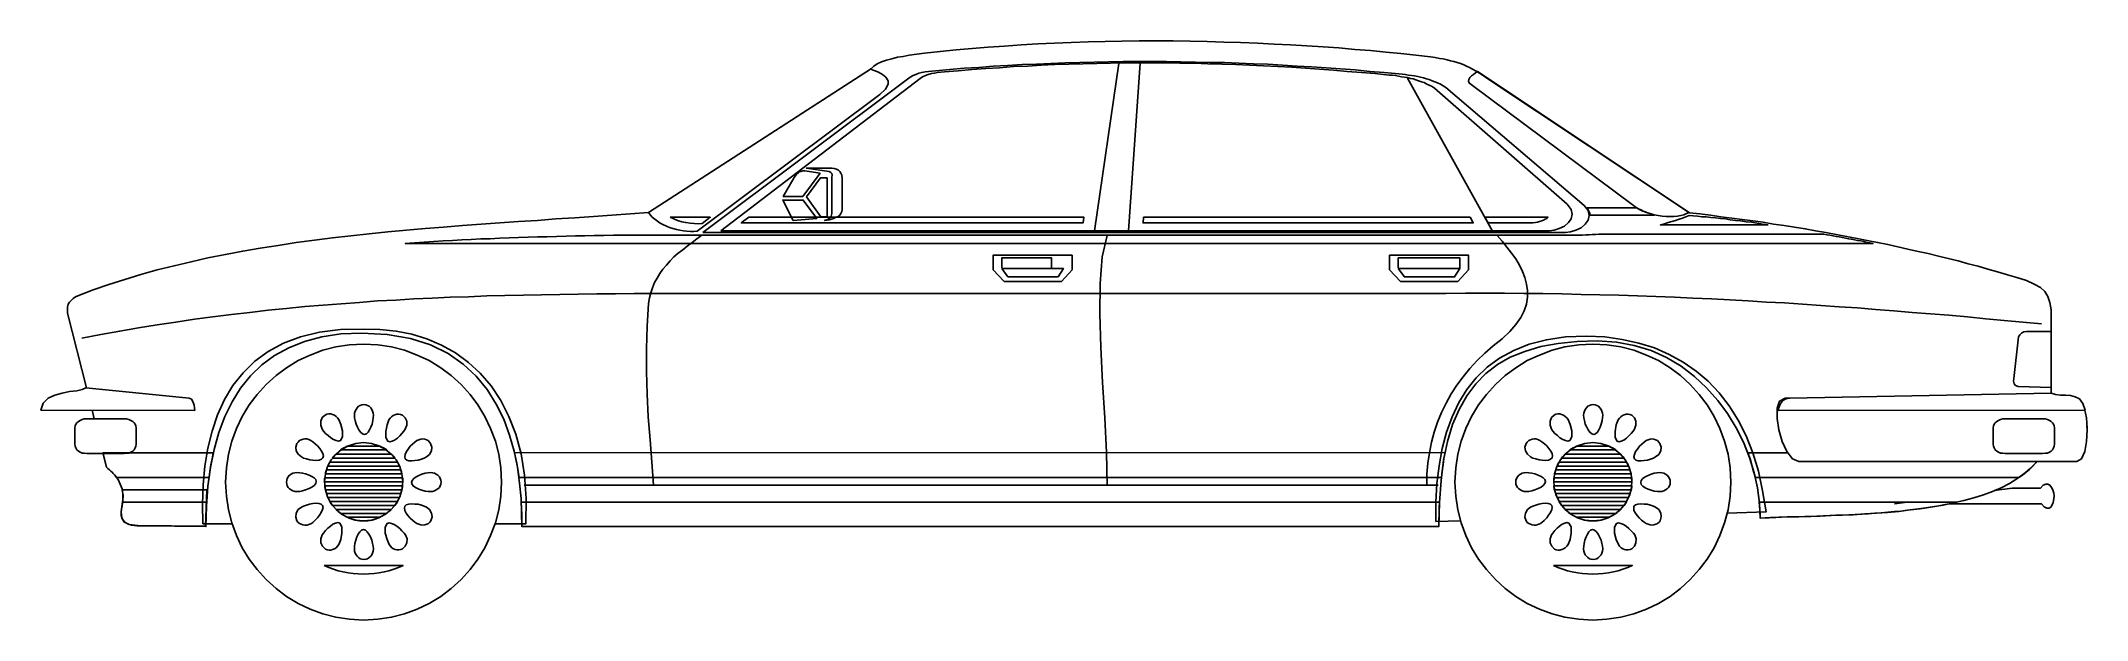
# Model space of a CAD drawing. Extents: x 22631 to 27616, y 23588 to 24998.
import ezdxf

# ---------------------------------------------------------------- set-up
doc = ezdxf.new("R2010")
doc.units = 0
doc.header["$LTSCALE"] = 100
doc.header["$MEASUREMENT"] = 0
doc.layers.add('LX-CAR', color=6, linetype='CONTINUOUS')

msp = doc.modelspace()

# ---------------------------------------------------------------- linework, layer by layer
at = {"layer": 'LX-CAR'}
for points in [[(22721.1, 24377.2), (22758.9, 24391.6), (22796.6, 24404.6), (22835.7, 24417), (22874.8, 24429.4), (22914.6, 24440.3), (22955.8, 24450.6), (22996.9, 24460.2), (23038.1, 24469.8), (23080.6, 24478.1), (23123.1, 24486.3), (23165.7, 24493.1), (23209.6, 24500), (23253.5, 24506.9), (23297.4, 24513), (23342, 24518.5), (23386.6, 24523.3), (23431.2, 24528.1), (23476.5, 24532.9), (23521.8, 24537), (23567, 24541.2), (23612.3, 24544.6), (23658.3, 24548.7), (23703.5, 24552.1), (23749.5, 24554.9), (23794.8, 24558.3), (23840.7, 24561), (23886, 24564.5), (23932, 24567.2), (23977.3, 24570.7), (24021.9, 24573.4), (24067.1, 24576.8), (24111.7, 24580.3), (24654.4, 24930.8), (24660.5, 24937), (24668.8, 24942.5), (24679.1, 24947.3), (24691.4, 24951.4), (24704.5, 24954.8), (24718.2, 24958.3), (24731.9, 24960.3), (24746.3, 24963.1), (24784, 24967.9), (24821.8, 24972), (24860.9, 24976.1), (24900, 24979.5), (24939.1, 24983), (24978.9, 24985.7), (25019.4, 24988.5), (25059.8, 24991.2), (25100.3, 24992.6), (25141.4, 24994.6), (25182.6, 24996), (25223.8, 24996.7), (25264.9, 24997.4), (25306.8, 24998.1), (25347.9, 24998.1), (25389.8, 24998.1), (25430.9, 24997.4), (25472.1, 24996.7), (25513.3, 24995.3), (25553.7, 24993.9), (25594.9, 24992.6), (25635.4, 24990.5), (25675.2, 24988.5), (25714.9, 24986.4), (25754.7, 24983.7), (25793.2, 24980.9), (25832.3, 24977.5), (25870, 24974.7), (25907.7, 24970.6), (25944.1, 24967.2), (25980.4, 24963.1), (26016.1, 24959), (26027.8, 24957.6), (26038.1, 24955.5), (26047.7, 24954.1), (26057.3, 24952.1), (26065.5, 24950), (26073.7, 24948), (26081.3, 24945.9), (26089.5, 24943.2), (26096.4, 24940.4), (26103.9, 24937), (26111.5, 24933.6), (26119, 24929.5), (26127.3, 24924.7), (26135.5, 24919.9), (26144.4, 24913.7), (26154, 24907.5), (26647.3, 24579.6), (26672.6, 24576.8), (26698.7, 24573.4), (26724.1, 24570), (26750.2, 24566.6), (26775.5, 24563.1), (26801.6, 24559.7), (26827, 24556.3), (26852.4, 24552.1), (26877.8, 24548.7), (26903.2, 24544.6), (26929.2, 24540.5), (26954.6, 24535.7), (26979.3, 24531.6), (27004.7, 24526.8), (27030.1, 24522), (27055.5, 24517.1), (27080.1, 24512.3), (27105.5, 24507.5), (27130.2, 24502.1), (27154.9, 24496.6), (27179.6, 24491.1), (27204.3, 24485.6), (27229, 24480.1), (27253.7, 24473.9), (27277.7, 24468.4), (27301.7, 24462.3), (27326.4, 24455.4), (27350.4, 24449.2), (27373.8, 24442.4), (27397.8, 24435.5), (27421.8, 24428.6), (27445.1, 24421.8), (27468.4, 24414.3), (27487, 24406), (27502.1, 24397.8), (27513, 24387.5), (27520.6, 24375.8), (27525.4, 24360.7), (27528.1, 24342.9), (27528.8, 24321.6), (27528.8, 24140.5)], [(24111.7, 24580.3), (24115.9, 24574.1), (24120.7, 24568.6), (24126.8, 24563.8), (24133, 24559), (24139.9, 24554.2), (24146.7, 24550.8), (24154.9, 24547.3), (24162.5, 24543.9), (24170.7, 24541.2), (24179.6, 24539.1), (24187.9, 24537), (24196.8, 24535.7), (24205, 24535), (24213.9, 24534.3), (24221.5, 24534.3), (24229.7, 24535), (24675, 24867.7), (24688.7, 24880.7), (24694.9, 24892.4), (24694.9, 24901.3), (24689.4, 24909.6), (24681.1, 24916.4), (24671.5, 24921.9), (24661.2, 24926), (24652.3, 24929.5), (24111.7, 24580.3)], [(24244.1, 24531.6), (26345.4, 24531.6), (26357.8, 24532.9), (26370.8, 24537), (26383.1, 24543.2), (26393.4, 24552.1), (26400.3, 24561.8), (26403, 24572.7), (26400.3, 24585.1), (26390.7, 24597.4), (26053.8, 24884.9), (26047, 24889), (26040.8, 24892.4), (26033.9, 24895.8), (26027.1, 24898.6), (26020.2, 24901.3), (26013.4, 24904.1), (26006.5, 24906.1), (25999.7, 24908.2), (25992.1, 24909.6), (25985.2, 24911.6), (25977.7, 24913), (25970.2, 24913.7), (25962.6, 24915.1), (25955.1, 24916.4), (25947.5, 24917.1), (25939.3, 24917.8), (25903.6, 24921.2), (25868.6, 24924), (25832.9, 24927.4), (25797.3, 24930.1), (25762.3, 24932.2), (25726.6, 24934.9), (25691.6, 24937), (25655.9, 24939.1), (25620.3, 24941.1), (25585.3, 24942.5), (25549.6, 24943.9), (25514.6, 24945.2), (25478.9, 24945.9), (25444, 24946.6), (25408.3, 24947.3), (25373.3, 24948), (25337.6, 24948), (25302.6, 24948), (25267.7, 24948), (25232, 24947.3), (25197, 24946.6), (25162, 24945.9), (25126.3, 24944.6), (25091.4, 24943.2), (25056.4, 24941.8), (25021.4, 24940.4), (24985.7, 24938.4), (24950.7, 24936.3), (24915.8, 24933.6), (24880.8, 24931.5), (24845.8, 24928.1), (24810.8, 24925.3), (24801.9, 24924.7), (24793.6, 24924), (24785.4, 24922.6), (24777.2, 24921.2), (24769.6, 24919.2), (24762.8, 24916.4), (24755.9, 24913.7), (24749, 24909.6), (24244.1, 24531.6)], [(24288, 24535.7), (26306.3, 24535.7), (26318, 24537), (26330.3, 24541.2), (26342.7, 24547.3), (26352.3, 24555.6), (26359.1, 24565.2), (26361.9, 24576.1), (26359.1, 24587.8), (26349.5, 24600.2), (26026.4, 24882.8), (26020.2, 24886.9), (26013.4, 24890.3), (26007.2, 24893.1), (26001, 24896.5), (25994.2, 24898.6), (25987.3, 24901.3), (25981.1, 24903.4), (25974.3, 24905.4), (25967.4, 24906.8), (25959.9, 24908.9), (25953, 24910.2), (25946.2, 24910.9), (25938.6, 24912.3), (25931.1, 24913.7), (25923.5, 24914.4), (25916, 24915.1), (25881.7, 24918.5), (25848, 24921.2), (25813.8, 24924), (25780.1, 24926.7), (25745.8, 24929.5), (25712.2, 24931.5), (25677.9, 24934.2), (25644.3, 24935.6), (25610, 24937.7), (25575.7, 24939.1), (25542.1, 24940.4), (25508.5, 24941.8), (25474.2, 24942.5), (25440.5, 24943.9), (25406.2, 24943.9), (25372.6, 24944.6), (25338.3, 24944.6), (25304.7, 24944.6), (25271.1, 24944.6), (25236.8, 24943.9), (25203.2, 24943.2), (25169.6, 24942.5), (25135.3, 24941.8), (25101.6, 24940.4), (25068.1, 24939.1), (25034.4, 24937), (25000.8, 24935.6), (24966.5, 24932.9), (24932.9, 24930.8), (24899.3, 24928.1), (24865.7, 24925.3), (24832.1, 24922.6), (24823.8, 24921.9), (24815.6, 24921.2), (24808, 24919.9), (24800.5, 24918.5), (24792.9, 24916.4), (24786.1, 24913.7), (24779.2, 24910.9), (24773.1, 24906.8), (24288, 24535.7)], [(25197.7, 24535.7), (25257.4, 24943.2)], [(25280.7, 24535.7), (25308.8, 24943.9)], [(26646.6, 24580.3), (26640.4, 24577.5), (26633.5, 24574.8), (26626, 24572.7), (26617.8, 24571.4), (26608.9, 24570.7), (26599.9, 24570.7), (26590.3, 24570.7), (26580.7, 24571.4), (26571.1, 24572.7), (26561.5, 24574.8), (26551.9, 24577.5), (26543, 24580.3), (26534.1, 24583.7), (26525.8, 24587.8), (26517.6, 24592.6), (26510.7, 24597.4), (26115.6, 24891.7), (26110.8, 24895.8), (26109.4, 24900), (26110.1, 24904.1), (26112.2, 24908.9), (26116.3, 24913), (26121.1, 24916.4), (26125.9, 24920.5), (26130.7, 24924), (26646.6, 24580.3)], [(25960.5, 24907.5), (26167.7, 24535)], [(24529.5, 24676.3), (24487, 24619.4), (24439.6, 24619.4), (24466.4, 24665.3), (24468.5, 24668.8), (24471.2, 24672.2), (24473.3, 24674.9), (24476.7, 24677), (24479.4, 24679.1), (24482.9, 24680.4), (24487.7, 24681.8), (24492.5, 24681.8), (24529.5, 24676.3)], [(24495.2, 24688), (24551.5, 24679.7), (24555.6, 24677.7), (24557.7, 24674.9), (24559, 24670.8), (24558.3, 24666), (24558.3, 24577.5), (24556.3, 24571.4), (24553.5, 24567.2), (24548, 24563.1), (24540.5, 24560.4), (24551.5, 24562.4), (24560.4, 24565.2), (24567.3, 24567.9), (24573.4, 24570.7), (24577.6, 24574.1), (24580.3, 24577.5), (24582.4, 24582.3), (24583, 24587.1), (24583, 24664), (24582.4, 24670.8), (24580.3, 24676.3), (24577.6, 24680.4), (24574.1, 24683.2), (24569.3, 24685.9), (24563.8, 24687.3), (24557.7, 24688), (24550.8, 24688), (24495.2, 24688)], [(24546.7, 24664.6), (24546.7, 24570), (24531.6, 24570), (24496.6, 24618), (24530.2, 24664.6), (24546.7, 24664.6)], [(24463.7, 24561), (24438.3, 24610.5), (24488.3, 24610.5), (24521.3, 24565.9), (24463.7, 24561)], [(26398.2, 24591.2), (26519, 24591.2), (26524.5, 24588.5), (26529.3, 24586.5), (26534.7, 24583.7), (26540.2, 24581.6), (26545.1, 24579.6), (26550.5, 24577.5), (26556, 24575.5), (26561.5, 24573.4), (26405.8, 24573.4), (26404.4, 24578.9), (26402.3, 24583), (26400.3, 24587.1), (26398.2, 24591.2)], [(26974.5, 24527.4), (26982, 24526.1), (26989.6, 24524.7), (26997.1, 24523.3), (27004.7, 24522), (27012.2, 24520.6), (27019.8, 24519.2), (27027.3, 24517.9), (27034.9, 24516.5), (27041.7, 24515.1), (27049.3, 24513.7), (27056.8, 24512.3), (27064.4, 24511), (27071.9, 24509.6), (27079.5, 24507.5), (27087, 24506.2), (27094.6, 24504.8), (23519, 24504.8), (23541.7, 24506.2), (23565, 24508.2), (23587.6, 24509.6), (23610.9, 24511), (23633.6, 24512.3), (23656.9, 24513.7), (23679.5, 24514.4), (23702.9, 24515.8), (23725.5, 24516.5), (23748.8, 24517.9), (23772.1, 24518.5), (23794.8, 24519.2), (23818.1, 24519.9), (23841.4, 24520.6), (23864.1, 24521.3), (23887.4, 24522), (23910.7, 24522.6), (23933.4, 24523.3), (23956.7, 24523.3), (23979.3, 24524), (24002.6, 24524), (24026, 24524.7), (24048.6, 24524.7), (24072, 24524.7), (24094.6, 24525.4), (24117.2, 24525.4), (24140.6, 24525.4), (24163.2, 24525.4), (24185.8, 24525.4), (24208.5, 24525.4), (24231.1, 24525.4), (24253.7, 24525.4), (26361.9, 24525.4), (26370.1, 24525.4), (26378.3, 24525.4), (26386.6, 24525.4), (26394.8, 24526.1), (26403, 24526.1), (26410.6, 24526.8), (26418.8, 24526.8), (26426.4, 24527.4), (26974.5, 24527.4)], [(24241.4, 24524.7), (24229, 24516.5), (24217.4, 24507.5), (24205.7, 24498.6), (24194.7, 24489.7), (24183.8, 24480.8), (24173.5, 24471.9), (24163.9, 24462.3), (24154.9, 24452), (24146.7, 24442.4), (24139.2, 24431.4), (24132.3, 24420.4), (24126.1, 24409.5), (24121.3, 24397.1), (24117.2, 24384.7), (24113.8, 24372.4), (24111.7, 24358.7), (24108.3, 24303.1), (24106.9, 24248.2), (24106.9, 24192.7), (24108.3, 24137.8), (24111, 24082.2), (24115.1, 24026.6), (24119.3, 23971.8), (24123.4, 23916.2)], [(24163.9, 24568.6), (24172.8, 24564.5), (24182.4, 24561), (24192.7, 24557.6), (24202.3, 24555.6), (24212.6, 24554.2), (24222.9, 24553.5), (24232.5, 24552.8), (24242.1, 24553.5), (24262, 24568.6), (24163.9, 24568.6)], [(24459.5, 24568.6), (24355.9, 24568.6), (24337.4, 24554.9), (25170.2, 24554.9), (25172.3, 24568.6), (24568.6, 24568.6), (24568.6, 24568.6), (24459.5, 24568.6)], [(24554.2, 24567.9), (24519.2, 24568.6), (24519.2, 24568.6), (24554.2, 24567.9)], [(25317.1, 24568.6), (25316.4, 24554.9), (26120.4, 24554.9), (26112.8, 24568.6), (25317.1, 24568.6)], [(26149.2, 24568.6), (26156.8, 24554.9), (26265.8, 24554.9), (26272, 24555.6), (26277.5, 24556.9), (26282.3, 24558.3), (26287.8, 24559.7), (26291.9, 24561.8), (26296, 24563.8), (26299.5, 24565.9), (26302.9, 24568.6), (26149.2, 24568.6)], [(26839.3, 24550.1), (26825.6, 24552.1), (26811.9, 24554.2), (26798.2, 24556.3), (26785.2, 24557.6), (26772.1, 24559.7), (26759.8, 24561), (26746.7, 24562.4), (26735.1, 24564.5), (26722.7, 24565.9), (26711.1, 24567.2), (26699.4, 24567.9), (26688.4, 24569.3), (26677.5, 24570), (26666.5, 24571.4), (26656.2, 24572), (26646.6, 24572.7), (26638.3, 24570), (26630.1, 24566.6), (26621.9, 24563.8), (26613, 24561), (26604, 24558.3), (26595.1, 24555.6), (26586.2, 24552.8), (26576.6, 24550.1), (26839.3, 24550.1)], [(24977.5, 24412.2), (25117.4, 24412.2), (25143.5, 24441), (25143.5, 24476), (24950.7, 24476), (24950.7, 24441), (24977.5, 24412.2)], [(25228.6, 24524), (25216.9, 24471.9), (25211.4, 24407.4), (25210.7, 24333.3), (25213.5, 24252.3), (25217.6, 24166.6), (25223.1, 24080.2), (25227.2, 23995.8), (25228.6, 23916.2)], [(25943.4, 24412.2), (26083.4, 24412.2), (26109.4, 24441), (26109.4, 24476), (25916.6, 24476), (25916.6, 24441), (25943.4, 24412.2)], [(26178.7, 24524), (26191.1, 24510.3), (26202.7, 24495.9), (26213.7, 24481.5), (26224, 24467.1), (26232.9, 24452), (26240.5, 24436.9), (26246.6, 24421.8), (26250.7, 24406), (26252.8, 24390.2), (26252.8, 24373.8), (26250, 24357.3), (26244.6, 24340.9), (26236.3, 24324.4), (26224.7, 24307.2), (26209.6, 24290.1), (26191.1, 24272.2), (26169.1, 24255.8), (26149.2, 24237.9), (26130, 24219.4), (26112.2, 24200.2), (26095.7, 24180.3), (26080.6, 24159.7), (26066.9, 24138.5), (26054.5, 24115.8), (26043.6, 24093.2), (26033.9, 24069.9), (26025.7, 24045.2), (26018.9, 24020.5), (26014.1, 23995.1), (26009.9, 23969.7), (26007.9, 23942.9), (26007.2, 23916.2)], [(24972, 24445.1), (24972, 24469.8), (25093.4, 24469.8), (25093.4, 24443.7)], [(24972, 24443.7), (24987.1, 24423.2), (25109.2, 24423.2), (25122.2, 24443.7), (24972, 24443.7)], [(25937.9, 24445.1), (25937.9, 24469.8), (26088.2, 24469.8), (26088.2, 24443.7)], [(25937.9, 24443.7), (25953, 24423.2), (26075.1, 24423.2), (26088.2, 24443.7), (25937.9, 24443.7)], [(22742.4, 24153.4), (22696.4, 24335.3), (22695.8, 24342.9), (22695.8, 24349.8), (22697.8, 24356.6), (22701.2, 24362.1), (22705.4, 24366.9), (22710.2, 24371), (22715.7, 24374.5), (22721.1, 24377.2)], [(27504.8, 24309.3), (27459.5, 24313.4), (27414.2, 24317.5), (27369, 24321.6), (27324.4, 24325.8), (27279.1, 24329.9), (27234.5, 24333.3), (27189.9, 24336.7), (27145.3, 24340.9), (27100.7, 24344.3), (27056.8, 24347.7), (27012.2, 24350.5), (26967.6, 24353.9), (26923, 24356.6), (26879.1, 24360), (26834.6, 24362.1), (26790, 24364.9), (26745.4, 24367.6), (26700.8, 24369.7), (26655.5, 24371.7), (26610.9, 24373.8), (26565.6, 24375.8), (26520.4, 24377.2), (26475.1, 24378.6), (26429.1, 24379.9), (26383.1, 24380.6), (26337.2, 24382), (26290.5, 24382.7), (26243.9, 24382.7), (26196.5, 24383.4), (26149.2, 24383.4), (26101.9, 24383.4), (26053.8, 24382.7), (24167.3, 24382.7), (24121.3, 24382.7), (24076.1, 24382.7), (24030.8, 24382), (23985.5, 24382), (23940.2, 24381.3), (23895.6, 24380.6), (23851.1, 24379.9), (23806.5, 24379.3), (23761.8, 24377.9), (23717.3, 24377.2), (23672.7, 24375.1), (23628.1, 24373.8), (23584.2, 24371.7), (23539.6, 24369.7), (23495.7, 24366.9), (23451.1, 24364.9), (23407.2, 24361.4), (23362.6, 24358), (23318.7, 24354.6), (23274.1, 24351.1), (23229.5, 24346.3), (23184.9, 24342.2), (23140.3, 24336.7), (23095.7, 24331.9), (23050.4, 24325.8), (23005.2, 24320.3), (22959.9, 24313.4), (22914.6, 24306.5), (22868.6, 24299), (22823.4, 24291.4), (22777.4, 24283.2), (22730.8, 24274.3)], [(27504.8, 24309.3), (27459.5, 24313.4), (27414.2, 24317.5), (27369, 24321.6), (27324.4, 24325.8), (27279.1, 24329.9), (27234.5, 24333.3), (27189.9, 24336.7), (27145.3, 24340.9), (27100.7, 24344.3), (27056.8, 24347.7), (27012.2, 24350.5), (26967.6, 24353.9), (26923, 24356.6), (26879.1, 24360), (26834.6, 24362.1), (26790, 24364.9), (26745.4, 24367.6), (26700.8, 24369.7), (26655.5, 24371.7), (26610.9, 24373.8), (26565.6, 24375.8), (26520.4, 24377.2), (26475.1, 24378.6), (26429.1, 24379.9), (26383.1, 24380.6), (26337.2, 24382), (26290.5, 24382.7), (26243.9, 24382.7), (26196.5, 24383.4), (26149.2, 24383.4), (26101.9, 24383.4), (26053.8, 24382.7), (24167.3, 24382.7), (24121.3, 24382.7), (24076.1, 24382.7), (24030.8, 24382), (23985.5, 24382), (23940.2, 24381.3), (23895.6, 24380.6), (23851.1, 24379.9), (23806.5, 24379.3), (23761.8, 24377.9), (23717.3, 24377.2), (23672.7, 24375.1), (23628.1, 24373.8), (23584.2, 24371.7), (23539.6, 24369.7), (23495.7, 24366.9), (23451.1, 24364.9), (23407.2, 24361.4), (23362.6, 24358), (23318.7, 24354.6), (23274.1, 24351.1), (23229.5, 24346.3), (23184.9, 24342.2), (23140.3, 24336.7), (23095.7, 24331.9), (23050.4, 24325.8), (23005.2, 24320.3), (22959.9, 24313.4), (22914.6, 24306.5), (22868.6, 24299), (22823.4, 24291.4), (22777.4, 24283.2), (22730.8, 24274.3)], [(27493.9, 23973.8), (27491.1, 23970.4), (27477.4, 23956.7), (27461.6, 23943.6), (27445.1, 23931.3), (27426.6, 23920.3), (27406.7, 23910), (27385.4, 23901.1), (27363.5, 23892.9), (27340.2, 23885.3), (27316.1, 23879.2), (27290.7, 23873), (27265.4, 23867.5), (27239.3, 23863.4), (27211.9, 23859.3), (27185.1, 23855.8), (27157.7, 23852.4), (27129.5, 23849.6), (27102.1, 23847.6), (27074.7, 23846.2), (27046.5, 23844.2), (27019.1, 23842.8), (26992.3, 23842.1), (26965.6, 23840.7), (26939.5, 23840), (26913.4, 23839.4), (26888.7, 23838.7), (26864.7, 23838), (26841.4, 23836.6), (26819.5, 23835.9), (26818.1, 23872.3), (26813.3, 23909.3), (26805, 23946.4), (26793.4, 23983.4), (26779, 24020.5), (26761.1, 24056.2), (26739.9, 24090.4), (26716.5, 24122.7), (26689.1, 24153.6), (26659.6, 24181), (26627.4, 24205.7), (26591.7, 24227), (26554, 24244.1), (26512.8, 24256.5), (26469.6, 24264.7), (26423.6, 24267.4), (26373.5, 24266.1), (26327.6, 24261.3), (26285, 24253.7), (26245.9, 24242.1), (26210.9, 24227.6), (26179.4, 24209.8), (26151.3, 24187.9), (26126.6, 24163.2), (26104.6, 24133.7), (26086.1, 24100.7), (26070.3, 24063.7), (26058, 24022.5), (26048.4, 23977.2), (26042.2, 23927.9), (26038.1, 23873.7), (26036.7, 23815.4), (23803, 23815.4), (23802.3, 23848.3), (23801, 23884), (23797.5, 23921), (23792, 23960.1), (23783.8, 23999.2), (23772.8, 24038.3), (23759.1, 24076.7), (23740.6, 24113.8), (23718.6, 24149.4), (23691.9, 24181.7), (23660.3, 24211.2), (23623.3, 24236.6), (23580.1, 24257.8), (23531.3, 24273.6), (23475.1, 24283.2), (23412.7, 24286.6), (23361.9, 24284.6), (23315.9, 24277.7), (23273.4, 24266.1), (23235, 24251), (23200.7, 24231.8), (23169.1, 24209.1), (23141.7, 24182.4), (23117.7, 24152.2), (23097.1, 24119.2), (23079.3, 24083.6), (23064.9, 24044.5), (23053.2, 24003.3), (23044.3, 23959.4), (23038.1, 23913.4), (23034.7, 23865.4), (23033.3, 23815.4), (22880.3, 23817.4), (22865.2, 23817.4), (22852.2, 23818.8), (22842.6, 23822.2), (22835, 23827), (22829.5, 23833.9), (22826.8, 23842.1), (22826.8, 23853.1), (22828.9, 23866.1), (22830.9, 23881.2), (22830.9, 23894.9), (22828.9, 23907.3), (22824.7, 23918.9), (22819.3, 23929.9), (22811, 23940.2), (22802.1, 23949.8), (22791.1, 23960.1), (22782.8, 23993)], [(23737.7, 23822.2), (23812.6, 23822.2), (23813.3, 23883.3), (23809.2, 23940.2), (23801, 23992.3), (23787.9, 24040.4), (23771.5, 24083.6), (23751.6, 24122.7), (23728.2, 24157.7), (23701.5, 24188.6), (23672.7, 24215.3), (23641.1, 24238.6), (23607.5, 24257.2), (23571.8, 24272.2), (23534.8, 24283.9), (23497, 24291.4), (23457.3, 24295.6), (23417.5, 24296.2), (23361.2, 24294.9), (23309.8, 24288.7), (23263.8, 24277.7), (23222, 24262), (23184.9, 24242.1), (23152.7, 24218), (23123.9, 24189.9), (23099.1, 24159), (23078.6, 24124.8), (23061.4, 24087.7), (23048.4, 24047.9), (23038.1, 24006.1), (23030.5, 23962.1), (23026.4, 23916.9), (23025.1, 23870.2), (23025.7, 23822.2)], [(26739.3, 23848.3), (26833.9, 23851), (26825.6, 23902.5), (26815.3, 23950.5), (26801.6, 23995.1), (26785.2, 24036.3), (26766, 24074.7), (26744, 24109), (26720, 24141.2), (26693.2, 24169.3), (26663.7, 24194), (26632.2, 24216), (26597.9, 24234.5), (26562.2, 24250.3), (26523.8, 24262), (26483.3, 24270.9), (26440.8, 24277.1), (26396.2, 24279.1), (26345.4, 24277.1), (26298.7, 24270.2), (26256.9, 24259.2), (26219.2, 24244.1), (26184.9, 24225.6), (26154.7, 24203.6), (26127.9, 24177.6), (26105.3, 24148.8), (26085.4, 24117.2), (26068.9, 24082.2), (26055.2, 24045.2), (26044.9, 24005.4), (26037.4, 23963.5), (26031.9, 23920.3), (26029.1, 23875), (26029.1, 23827.7)], [(27528.8, 24154.2), (27447.9, 24156.3), (27441.7, 24159), (27438.2, 24163.2), (27436.9, 24169.3), (27437.6, 24176.2), (27449.2, 24277.1), (27452, 24282.5), (27456.1, 24286.6), (27461.6, 24289.4), (27468.4, 24290.1), (27528.8, 24290.1), (27528.8, 24154.2)], [(23417.5, 24259.9), (23451.8, 24257.8), (23485.4, 24253), (23516.9, 24244.8), (23547.8, 24233.1), (23577.3, 24219.4), (23605.4, 24202.3), (23630.8, 24183), (23654.8, 24161.1), (23676.8, 24137.1), (23696, 24111.7), (23713.1, 24083.6), (23726.9, 24054.1), (23738.5, 24023.2), (23746.8, 23991.7), (23751.6, 23958), (23753.6, 23923.7), (23751.6, 23889.4), (23746.8, 23855.8), (23738.5, 23824.3), (23726.9, 23793.4), (23713.1, 23763.9), (23696, 23735.8), (23676.8, 23710.4), (23654.8, 23686.4), (23630.8, 23664.5), (23605.4, 23645.2), (23577.3, 23628.1), (23547.8, 23614.4), (23516.9, 23602.7), (23485.4, 23594.5), (23451.8, 23589.7), (23417.5, 23587.6), (23383.2, 23589.7), (23349.6, 23594.5), (23318, 23602.7), (23287.1, 23614.4), (23257.6, 23628.1), (23229.5, 23645.2), (23204.1, 23664.5), (23180.1, 23686.4), (23158.1, 23710.4), (23138.9, 23735.8), (23121.8, 23763.9), (23108.1, 23793.4), (23096.4, 23824.3), (23088.2, 23855.8), (23083.4, 23889.4), (23081.3, 23923.7), (23083.4, 23958), (23088.2, 23991.7), (23096.4, 24023.2), (23108.1, 24054.1), (23121.8, 24083.6), (23138.9, 24111.7), (23158.1, 24137.1), (23180.1, 24161.1), (23204.1, 24183), (23229.5, 24202.3), (23257.6, 24219.4), (23287.1, 24233.1), (23318, 24244.8), (23349.6, 24253), (23383.2, 24257.8), (23417.5, 24259.9)], [(26412, 24259.9), (26446.3, 24257.8), (26479.9, 24253), (26511.4, 24244.8), (26542.3, 24233.1), (26571.8, 24219.4), (26599.9, 24202.3), (26625.3, 24183), (26649.3, 24161.1), (26671.3, 24137.1), (26690.5, 24111.7), (26707.6, 24083.6), (26721.4, 24054.1), (26733, 24023.2), (26741.3, 23991.7), (26746.1, 23958), (26748.1, 23923.7), (26746.1, 23889.4), (26741.3, 23855.8), (26733, 23824.3), (26721.4, 23793.4), (26707.6, 23763.9), (26690.5, 23735.8), (26671.3, 23710.4), (26649.3, 23686.4), (26625.3, 23664.5), (26599.9, 23645.2), (26571.8, 23628.1), (26542.3, 23614.4), (26511.4, 23602.7), (26479.9, 23594.5), (26446.3, 23589.7), (26412, 23587.6), (26377.7, 23589.7), (26344, 23594.5), (26312.5, 23602.7), (26281.6, 23614.4), (26252.1, 23628.1), (26224, 23645.2), (26198.6, 23664.5), (26174.6, 23686.4), (26152.6, 23710.4), (26133.4, 23735.8), (26116.3, 23763.9), (26102.6, 23793.4), (26090.9, 23824.3), (26082.7, 23855.8), (26077.8, 23889.4), (26075.8, 23923.7), (26077.8, 23958), (26082.7, 23991.7), (26090.9, 24023.2), (26102.6, 24054.1), (26116.3, 24083.6), (26133.4, 24111.7), (26152.6, 24137.1), (26174.6, 24161.1), (26198.6, 24183), (26224, 24202.3), (26252.1, 24219.4), (26281.6, 24233.1), (26312.5, 24244.8), (26344, 24253), (26377.7, 24257.8), (26412, 24259.9)], [(23006.5, 24098), (22631.3, 24098.7), (22636.8, 24115.8), (22649.1, 24128.2), (22664.9, 24135.7), (22682.7, 24140.5), (22701.2, 24144), (22718.4, 24146), (22732.1, 24148.8), (22740.4, 24153.6), (22992.8, 24128.2), (22998.3, 24125.4), (23001.7, 24119.9), (23004.5, 24111), (23006.5, 24098)], [(27615.2, 24060.3), (27615.9, 24050.6), (27614.6, 24022.5), (27610.4, 23997.8), (27602.2, 23980.7), (27591.2, 23973.8), (26914.1, 23973.8), (26898.4, 23980.7), (26884.6, 23997.8), (26873, 24022.5), (26864.7, 24050.6), (26860.6, 24078.8), (26860.6, 24103.5), (26866.8, 24120.6), (26879.1, 24127.5), (26879.1, 24127.5), (26879.1, 24126.8)], [(26863.4, 24098), (27611.1, 24098.7), (27605.6, 24115.1), (27597.4, 24126.1), (27587.1, 24131.6), (27575.4, 24134.3), (27563.1, 24135), (27551.4, 24135.7), (27539.1, 24137.1), (27528.8, 24140.5), (26891.5, 24128.2), (26885.3, 24127.5), (26880.5, 24125.4), (26876.4, 24123.4), (26873, 24119.9), (26870.2, 24115.8), (26867.5, 24111), (26865.4, 24104.9), (26863.4, 24098)], [(26891.5, 24128.2), (26879.8, 24128.2), (26877.8, 24124.1), (26877.8, 24124.1)], [(22834.3, 24078.1), (22743.1, 24078.1), (22736.9, 24077.4), (22731.4, 24076.1), (22726.7, 24074), (22722.5, 24071.2), (22719.1, 24067.8), (22716.3, 24064.4), (22715, 24060.3), (22714.3, 24055.5), (22714.3, 24015.7), (22715, 24010.9), (22716.3, 24006.7), (22719.1, 24002.6), (22722.5, 23999.2), (22726.7, 23996.5), (22731.4, 23994.4), (22736.9, 23993.7), (22743.1, 23993), (22834.3, 23993), (22839.8, 23993.7), (22845.3, 23994.4), (22850.1, 23996.5), (22854.9, 23999.2), (22858.3, 24002.6), (22861.1, 24006.7), (22862.5, 24010.9), (22863.2, 24015.7), (22863.2, 24055.5), (22862.5, 24060.3), (22861.1, 24064.4), (22858.3, 24067.8), (22854.9, 24071.2), (22850.1, 24074), (22845.3, 24076.1), (22839.8, 24077.4), (22834.3, 24078.1)], [(22761.3, 24078.1), (22756.2, 24098.5)], [(23323.5, 24087), (23327.6, 24089.1), (23332.4, 24089.8), (23337.2, 24089.8), (23341.3, 24088.4), (23346.1, 24086.3), (23350.2, 24083.6), (23353.7, 24080.2), (23357.1, 24076.1), (23361.9, 24063.7), (23366, 24048.6), (23366, 24033.5), (23361.2, 24024.6), (23356.4, 24023.2), (23350.9, 24024.6), (23344.1, 24027.3), (23337.2, 24031.4), (23331, 24036.9), (23324.9, 24042.4), (23320, 24047.9), (23316.6, 24052.7), (23313.2, 24062.3), (23313.2, 24071.9), (23316.6, 24080.8), (23323.5, 24087)], [(23418.2, 24112.4), (23423, 24111.7), (23427.1, 24110.3), (23431.2, 24108.3), (23434.6, 24104.9), (23437.4, 24100.7), (23439.4, 24096.6), (23440.8, 24091.8), (23441.5, 24086.3), (23440.8, 24080.2), (23440.1, 24073.3), (23438.1, 24065.1), (23435.3, 24057.5), (23431.9, 24050.6), (23428.4, 24045.2), (23424.3, 24041.1), (23419.5, 24039.7), (23414.7, 24041.1), (23409.9, 24045.2), (23405.8, 24050.6), (23402.4, 24057.5), (23398.9, 24065.1), (23396.9, 24073.3), (23395.5, 24080.2), (23394.8, 24086.3), (23395.5, 24091.8), (23396.9, 24096.6), (23398.9, 24100.7), (23401.7, 24104.9), (23405.1, 24108.3), (23409.2, 24110.3), (23413.4, 24111.7), (23418.2, 24112.4)], [(23512.1, 24086.3), (23519, 24080.2), (23522.4, 24071.9), (23522.4, 24062.3), (23519, 24052.7), (23515.6, 24047.9), (23510.8, 24041.7), (23505.3, 24036.3), (23499.8, 24030.7), (23492.9, 24026), (23486.8, 24023.2), (23481.3, 24021.8), (23476.5, 24023.2), (23471.7, 24032.1), (23471.7, 24047.2), (23474.4, 24063), (23479.2, 24075.3), (23482, 24079.5), (23485.4, 24082.9), (23489.5, 24085.6), (23493.6, 24087.7), (23498.4, 24089.1), (23503.2, 24089.1), (23507.3, 24088.4), (23512.1, 24086.3)], [(26318, 24087), (26322.1, 24089.1), (26326.9, 24089.8), (26331.7, 24089.8), (26335.8, 24088.4), (26340.6, 24086.3), (26344.7, 24083.6), (26348.2, 24080.2), (26351.6, 24076.1), (26356.4, 24063.7), (26360.5, 24048.6), (26360.5, 24033.5), (26355.7, 24024.6), (26350.9, 24023.2), (26345.4, 24024.6), (26338.5, 24027.3), (26331.7, 24031.4), (26325.5, 24036.9), (26319.3, 24042.4), (26314.5, 24047.9), (26311.1, 24052.7), (26307.7, 24062.3), (26307.7, 24071.9), (26311.1, 24080.8), (26318, 24087)], [(26412.6, 24112.4), (26417.4, 24111.7), (26421.6, 24110.3), (26425.7, 24108.3), (26429.1, 24104.9), (26431.9, 24100.7), (26433.9, 24096.6), (26435.3, 24091.8), (26436, 24086.3), (26435.3, 24080.2), (26434.6, 24073.3), (26432.5, 24065.1), (26429.8, 24057.5), (26426.4, 24050.6), (26422.9, 24045.2), (26418.8, 24041.1), (26414, 24039.7), (26409.2, 24041.1), (26404.4, 24045.2), (26400.3, 24050.6), (26396.9, 24057.5), (26393.4, 24065.1), (26391.4, 24073.3), (26390, 24080.2), (26389.3, 24086.3), (26390, 24091.8), (26391.4, 24096.6), (26393.4, 24100.7), (26396.2, 24104.9), (26399.6, 24108.3), (26403.7, 24110.3), (26407.8, 24111.7), (26412.6, 24112.4)], [(26506.6, 24086.3), (26513.5, 24080.2), (26516.9, 24071.9), (26516.9, 24062.3), (26513.5, 24052.7), (26510.1, 24047.9), (26505.3, 24041.7), (26499.8, 24036.3), (26494.3, 24030.7), (26487.4, 24026), (26481.2, 24023.2), (26475.7, 24021.8), (26470.9, 24023.2), (26466.1, 24032.1), (26466.1, 24047.2), (26468.9, 24063), (26473.7, 24075.3), (26476.5, 24079.5), (26479.9, 24082.9), (26484, 24085.6), (26488.1, 24087.7), (26492.9, 24089.1), (26497.7, 24089.1), (26501.8, 24088.4), (26506.6, 24086.3)], [(27416.3, 24078.1), (27507.5, 24078.1), (27513.7, 24077.4), (27519.2, 24076.1), (27524, 24074), (27528.1, 24071.2), (27531.5, 24067.8), (27534.3, 24064.4), (27535.7, 24060.3), (27536.4, 24055.5), (27536.4, 24015.7), (27535.7, 24010.9), (27534.3, 24006.7), (27531.5, 24002.6), (27528.1, 23999.2), (27524, 23996.5), (27519.2, 23994.4), (27513.7, 23993.7), (27507.5, 23993), (27416.3, 23993), (27410.8, 23993.7), (27405.3, 23994.4), (27400.5, 23996.5), (27395.7, 23999.2), (27392.3, 24002.6), (27389.5, 24006.7), (27388.2, 24010.9), (27387.5, 24015.7), (27387.5, 24055.5), (27388.2, 24060.3), (27389.5, 24064.4), (27392.3, 24067.8), (27395.7, 24071.2), (27400.5, 24074), (27405.3, 24076.1), (27410.8, 24077.4), (27416.3, 24078.1)], [(27615.6, 24055.5), (27615.9, 24055.5), (27615.2, 24067.1), (27614.6, 24080.2), (27611.8, 24091.8), (27610.4, 24098), (27610.4, 24098.7)], [(23254.9, 24017.7), (23257.6, 24021.2), (23261.1, 24024.6), (23265.2, 24026.6), (23270, 24028), (23274.1, 24028.7), (23278.9, 24028.7), (23283.7, 24027.3), (23288.5, 24025.3), (23293.3, 24021.8), (23299.5, 24017), (23305, 24011.6), (23310.4, 24005.4), (23315.2, 23999.2), (23318, 23993), (23319.4, 23987.5), (23318, 23982.7), (23314.6, 23979.3), (23309.1, 23977.2), (23302.2, 23976.6), (23294, 23977.2), (23286.4, 23977.9), (23278.2, 23980), (23271.3, 23982), (23265.9, 23984.8), (23258.3, 23991.7), (23253.5, 23999.9), (23252.1, 24008.8), (23254.9, 24017.7)], [(23580.7, 24017.7), (23583.5, 24008.8), (23582.8, 23999.9), (23578, 23991), (23570.5, 23984.8), (23565, 23982), (23558.1, 23979.3), (23550.6, 23977.2), (23542.3, 23975.9), (23534.8, 23975.2), (23527.9, 23975.2), (23522.4, 23977.2), (23519, 23980.7), (23517.6, 23985.5), (23519, 23991), (23521.8, 23997.8), (23525.9, 24004), (23530.7, 24010.9), (23536.8, 24016.4), (23542.3, 24021.2), (23547.1, 24024.6), (23551.9, 24026.6), (23556.7, 24028), (23561.5, 24028.7), (23566.3, 24028), (23570.5, 24026.6), (23574.6, 24024.6), (23578, 24021.2), (23580.7, 24017.7)], [(26249.4, 24017.7), (26252.1, 24021.2), (26255.6, 24024.6), (26259.7, 24026.6), (26264.5, 24028), (26268.6, 24028.7), (26273.4, 24028.7), (26278.2, 24027.3), (26283, 24025.3), (26287.8, 24021.8), (26294, 24017), (26299.5, 24011.6), (26304.9, 24005.4), (26309.7, 23999.2), (26312.5, 23993), (26313.8, 23987.5), (26312.5, 23982.7), (26309.1, 23979.3), (26303.6, 23977.2), (26296.7, 23976.6), (26288.5, 23977.2), (26280.9, 23977.9), (26272.7, 23980), (26265.8, 23982), (26260.3, 23984.8), (26252.8, 23991.7), (26248, 23999.9), (26246.6, 24008.8), (26249.4, 24017.7)], [(26575.2, 24017.7), (26578, 24008.8), (26577.3, 23999.9), (26572.5, 23991), (26564.9, 23984.8), (26559.4, 23982), (26552.6, 23979.3), (26545.1, 23977.2), (26536.8, 23975.9), (26529.3, 23975.2), (26522.4, 23975.2), (26516.9, 23977.2), (26513.5, 23980.7), (26512.1, 23985.5), (26513.5, 23991), (26516.2, 23997.8), (26520.4, 24004), (26525.2, 24010.9), (26531.3, 24016.4), (26536.8, 24021.2), (26541.6, 24024.6), (26546.4, 24026.6), (26551.2, 24028), (26556, 24028.7), (26560.8, 24028), (26564.9, 24026.6), (26569.1, 24024.6), (26572.5, 24021.2), (26575.2, 24017.7)], [(22815.8, 23934.7), (22813.1, 23938.1), (22810.3, 23941.6), (22807.6, 23944.3), (22804.8, 23947.8), (22801.4, 23950.5), (22798, 23953.9), (22794.6, 23956.7), (22791.1, 23960.1), (22782.2, 23995.1), (23051.1, 23995.1), (23048.4, 23980.7), (23045.6, 23965.6), (23042.9, 23949.8), (23040.8, 23934.7), (22815.8, 23934.7)], [(22839.8, 23993.7), (22839.8, 23993.7)], [(23417.5, 24019.8), (23436.7, 24017.7), (23454.5, 24012.2), (23471, 24003.3), (23484.7, 23991.7), (23496.4, 23977.9), (23505.3, 23961.5), (23510.8, 23943.6), (23512.8, 23924.4), (23510.8, 23905.2), (23505.3, 23887.4), (23496.4, 23870.9), (23484.7, 23857.2), (23471, 23845.5), (23454.5, 23836.6), (23436.7, 23831.1), (23417.5, 23829.1), (23398.3, 23831.1), (23380.4, 23836.6), (23363.9, 23845.5), (23350.2, 23857.2), (23338.6, 23870.9), (23329.7, 23887.4), (23324.2, 23905.2), (23322.1, 23924.4), (23324.2, 23943.6), (23329.7, 23961.5), (23338.6, 23977.9), (23350.2, 23991.7), (23363.9, 24003.3), (23380.4, 24012.2), (23398.3, 24017.7), (23417.5, 24019.8)], [(23341.3, 23982), (23343.4, 23984.8), (23345.4, 23986.8), (23347.5, 23989.6), (23350.2, 23991.7), (23484.7, 23991.7), (23487.4, 23989.6), (23489.5, 23986.8), (23491.6, 23984.8), (23493.6, 23982), (23341.3, 23982)], [(23361.2, 24001.9), (23365.3, 24004.7), (23369.5, 24006.7), (23373.6, 24008.8), (23377.7, 24010.9), (23457.3, 24010.9), (23461.4, 24008.8), (23465.5, 24006.7), (23469.6, 24004.7), (23473.7, 24001.9), (23361.2, 24001.9)], [(23796.2, 23934.7), (23794.1, 23949.8), (23791.4, 23964.9), (23788.6, 23980), (23785.2, 23995.1), (26051.8, 23995.8), (26049, 23981.4), (26047, 23966.3), (26044.9, 23950.5), (26042.9, 23934.7), (23796.2, 23934.7)], [(26412, 24019.8), (26431.2, 24017.7), (26449, 24012.2), (26465.5, 24003.3), (26479.2, 23991.7), (26490.8, 23977.9), (26499.8, 23961.5), (26505.3, 23943.6), (26507.3, 23924.4), (26505.3, 23905.2), (26499.8, 23887.4), (26490.8, 23870.9), (26479.2, 23857.2), (26465.5, 23845.5), (26449, 23836.6), (26431.2, 23831.1), (26412, 23829.1), (26392.8, 23831.1), (26374.9, 23836.6), (26358.4, 23845.5), (26344.7, 23857.2), (26333.1, 23870.9), (26324.2, 23887.4), (26318.6, 23905.2), (26316.6, 23924.4), (26318.6, 23943.6), (26324.2, 23961.5), (26333.1, 23977.9), (26344.7, 23991.7), (26358.4, 24003.3), (26374.9, 24012.2), (26392.8, 24017.7), (26412, 24019.8)], [(26335.8, 23982), (26337.9, 23984.8), (26339.9, 23986.8), (26342, 23989.6), (26344.7, 23991.7), (26479.2, 23991.7), (26481.9, 23989.6), (26484, 23986.8), (26486, 23984.8), (26488.1, 23982), (26335.8, 23982)], [(26355.7, 24001.9), (26359.8, 24004.7), (26363.9, 24006.7), (26368.1, 24008.8), (26372.2, 24010.9), (26451.7, 24010.9), (26455.9, 24008.8), (26460, 24006.7), (26464.1, 24004.7), (26468.2, 24001.9), (26355.7, 24001.9)], [(26807.8, 23934.7), (26803.7, 23949.8), (26799.6, 23964.9), (26794.8, 23980), (26789.3, 23995.1), (26886.8, 23995.1)], [(27410.8, 23993.7), (27410.8, 23993.7)], [(23229.5, 23923.7), (23230.2, 23928.5), (23231.5, 23932.7), (23233.6, 23936.8), (23237.1, 23940.2), (23241.2, 23942.9), (23245.3, 23945), (23250.1, 23946.4), (23255.6, 23947.1), (23261.7, 23946.4), (23268.6, 23945.7), (23276.1, 23943.6), (23284.4, 23940.9), (23291.2, 23937.5), (23296.7, 23934), (23300.9, 23929.9), (23302.2, 23925.1), (23300.9, 23920.3), (23296.7, 23915.5), (23291.2, 23911.4), (23284.4, 23908), (23276.1, 23904.5), (23268.6, 23902.5), (23261.7, 23901.1), (23255.6, 23900.4), (23250.1, 23901.1), (23245.3, 23902.5), (23241.2, 23904.5), (23237.1, 23907.3), (23233.6, 23910.7), (23231.5, 23914.8), (23230.2, 23918.9), (23229.5, 23923.7)], [(23322.1, 23924.4), (23322.1, 23924.4), (23322.1, 23924.4), (23322.1, 23924.4), (23322.1, 23924.4), (23322.1, 23927.2), (23322.1, 23929.2), (23322.1, 23932), (23322.8, 23934), (23512.1, 23934), (23512.8, 23932), (23512.8, 23929.2), (23512.8, 23927.2), (23512.8, 23924.4), (23322.1, 23924.4)], [(23324.2, 23943.6), (23324.9, 23946.4), (23325.5, 23948.4), (23326.2, 23951.2), (23326.9, 23953.2), (23508, 23953.2), (23508.7, 23951.2), (23509.4, 23948.4), (23510.1, 23946.4), (23510.8, 23943.6), (23324.2, 23943.6)], [(23330.3, 23962.8), (23331.7, 23965.6), (23332.4, 23967.7), (23333.8, 23970.4), (23335.1, 23972.5), (23499.8, 23972.5), (23501.2, 23970.4), (23502.5, 23967.7), (23503.2, 23965.6), (23504.6, 23962.8), (23330.3, 23962.8)], [(23606.1, 23923.7), (23605.4, 23918.9), (23604.1, 23914.8), (23602, 23910.7), (23598.6, 23907.3), (23594.5, 23904.5), (23590.4, 23902.5), (23585.5, 23901.1), (23580.7, 23900.4), (23574.6, 23901.1), (23567, 23901.8), (23559.5, 23903.9), (23551.9, 23906.6), (23545.1, 23910), (23538.9, 23913.4), (23535.5, 23917.6), (23534.1, 23922.4), (23535.5, 23927.2), (23539.6, 23932), (23545.1, 23936.1), (23551.9, 23939.5), (23559.5, 23942.9), (23567, 23945), (23573.9, 23946.4), (23580.1, 23947.1), (23585.5, 23946.4), (23590.4, 23945), (23594.5, 23942.9), (23598.6, 23940.2), (23602, 23936.8), (23604.1, 23932.7), (23605.4, 23928.5), (23606.1, 23923.7)], [(26224, 23923.7), (26224.7, 23928.5), (26226, 23932.7), (26228.1, 23936.8), (26231.5, 23940.2), (26235.7, 23942.9), (26239.8, 23945), (26244.6, 23946.4), (26250, 23947.1), (26256.2, 23946.4), (26263.1, 23945.7), (26270.6, 23943.6), (26278.9, 23940.9), (26285.7, 23937.5), (26291.2, 23934), (26295.3, 23929.9), (26296.7, 23925.1), (26295.3, 23920.3), (26291.2, 23915.5), (26285.7, 23911.4), (26278.9, 23908), (26270.6, 23904.5), (26263.1, 23902.5), (26256.2, 23901.1), (26250, 23900.4), (26244.6, 23901.1), (26239.8, 23902.5), (26235.7, 23904.5), (26231.5, 23907.3), (26228.1, 23910.7), (26226, 23914.8), (26224.7, 23918.9), (26224, 23923.7)], [(26316.6, 23924.4), (26316.6, 23924.4), (26316.6, 23924.4), (26316.6, 23924.4), (26316.6, 23924.4), (26316.6, 23927.2), (26316.6, 23929.2), (26316.6, 23932), (26317.3, 23934), (26506.6, 23934), (26507.3, 23932), (26507.3, 23929.2), (26507.3, 23927.2), (26507.3, 23924.4), (26316.6, 23924.4)], [(26318.6, 23943.6), (26319.3, 23946.4), (26320, 23948.4), (26320.7, 23951.2), (26321.4, 23953.2), (26502.5, 23953.2), (26503.2, 23951.2), (26503.9, 23948.4), (26504.6, 23946.4), (26505.3, 23943.6), (26318.6, 23943.6)], [(26324.8, 23962.8), (26326.2, 23965.6), (26326.9, 23967.7), (26328.3, 23970.4), (26329.6, 23972.5), (26494.3, 23972.5), (26495.6, 23970.4), (26497, 23967.7), (26497.7, 23965.6), (26499.1, 23962.8), (26324.8, 23962.8)], [(26600.6, 23923.7), (26599.9, 23918.9), (26598.6, 23914.8), (26596.5, 23910.7), (26593.1, 23907.3), (26589, 23904.5), (26584.8, 23902.5), (26580, 23901.1), (26575.2, 23900.4), (26569.1, 23901.1), (26561.5, 23901.8), (26554, 23903.9), (26546.4, 23906.6), (26539.5, 23910), (26533.4, 23913.4), (26530, 23917.6), (26528.6, 23922.4), (26530, 23927.2), (26534.1, 23932), (26539.5, 23936.1), (26546.4, 23939.5), (26554, 23942.9), (26561.5, 23945), (26568.4, 23946.4), (26574.5, 23947.1), (26580, 23946.4), (26584.8, 23945), (26589, 23942.9), (26593.1, 23940.2), (26596.5, 23936.8), (26598.6, 23932.7), (26599.9, 23928.5), (26600.6, 23923.7)], [(27494.2, 23973.8), (27491.1, 23970.4), (27483.5, 23962.1), (27476, 23954.6), (27467.7, 23947.8), (27458.8, 23940.9), (27449.9, 23934.7), (26807.8, 23934.7)], [(22829.5, 23904.5), (23035.4, 23904.5), (23031.9, 23816), (22867.3, 23818.1), (22846, 23820.2), (22833.6, 23827), (22828.2, 23837.3), (22826.8, 23850.3), (22828.2, 23864.1), (22830.9, 23878.4), (22831.6, 23892.2), (22829.5, 23904.5)], [(23324.2, 23905.2), (23323.5, 23907.3), (23323.5, 23910), (23322.8, 23912.1), (23322.8, 23914.8), (23512.1, 23914.8), (23512.1, 23912.1), (23511.5, 23910), (23511.5, 23907.3), (23510.8, 23905.2), (23324.2, 23905.2)], [(23330.3, 23886), (23329.7, 23888.1), (23328.3, 23890.8), (23327.6, 23892.9), (23326.9, 23895.6), (23508, 23895.6), (23507.3, 23892.9), (23506.7, 23890.8), (23505.3, 23888.1), (23504.6, 23886), (23330.3, 23886)], [(23808.5, 23916.2), (26035.3, 23916.2)], [(26318.6, 23905.2), (26318, 23907.3), (26318, 23910), (26317.3, 23912.1), (26317.3, 23914.8), (26506.6, 23914.8), (26506.6, 23912.1), (26505.9, 23910), (26505.9, 23907.3), (26505.3, 23905.2), (26318.6, 23905.2)], [(26324.8, 23886), (26324.2, 23888.1), (26322.8, 23890.8), (26322.1, 23892.9), (26321.4, 23895.6), (26502.5, 23895.6), (26501.8, 23892.9), (26501.1, 23890.8), (26499.8, 23888.1), (26499.1, 23886), (26324.8, 23886)], [(27281, 23870.9), (27504.8, 23870.9), (27511.6, 23863.4), (27517.8, 23859.9), (27523.3, 23859.9), (27527.4, 23862.7), (27530.9, 23868.2), (27533.6, 23874.3), (27535, 23882.6), (27535.7, 23890.1), (27535, 23897), (27532.9, 23904.5), (27529.5, 23910.7), (27525.4, 23916.2), (27520.6, 23918.9), (27515.1, 23918.9), (27508.9, 23916.2), (27502.1, 23908.6), (27433.5, 23908.6), (27389.7, 23902.9)], [(22830.2, 23875), (22830.2, 23873), (22829.5, 23870.9), (22829.5, 23868.9), (22828.9, 23866.1), (22826.8, 23853.1), (22826.8, 23842.1), (22829.5, 23833.9), (22835, 23827), (22842.6, 23822.2), (22852.2, 23818.8), (22865.2, 23817.4), (22880.3, 23817.4), (23033.3, 23815.4), (23033.3, 23830.4), (23034, 23845.5), (23034, 23860.6), (23034.7, 23875), (22830.2, 23875)], [(23254.9, 23829.1), (23252.1, 23838), (23253.5, 23847.6), (23258.3, 23856.5), (23265.9, 23862.7), (23271.3, 23865.4), (23278.2, 23867.5), (23285.8, 23870.2), (23294, 23871.6), (23301.5, 23872.3), (23308.4, 23871.6), (23313.9, 23870.2), (23317.3, 23866.8), (23318.7, 23862), (23317.3, 23856.5), (23313.9, 23849.6), (23309.8, 23842.8), (23305, 23836.6), (23298.8, 23830.4), (23293.3, 23825.6), (23288.5, 23822.2), (23283.7, 23820.2), (23278.9, 23818.8), (23274.1, 23818.8), (23269.3, 23819.5), (23265.2, 23820.8), (23261.1, 23822.9), (23257.6, 23825.6), (23254.9, 23829.1)], [(23341.3, 23866.8), (23339.9, 23868.9), (23338.6, 23871.6), (23336.5, 23873.7), (23335.1, 23876.4), (23499.8, 23876.4), (23498.4, 23873.7), (23497, 23871.6), (23495, 23868.9), (23493.6, 23866.8), (23341.3, 23866.8)], [(23361.2, 23846.9), (23358.5, 23849.6), (23355.7, 23851.7), (23353, 23854.4), (23350.2, 23857.2), (23484.7, 23857.2), (23482, 23854.4), (23479.2, 23851.7), (23476.5, 23849.6), (23473.7, 23846.9), (23361.2, 23846.9)], [(23377.7, 23838), (23382.5, 23835.9), (23387.3, 23833.9), (23392.1, 23832.5), (23396.9, 23831.1), (23401.7, 23830.4), (23407.2, 23829.7), (23412, 23829.1), (23417.5, 23829.1), (23423, 23829.1), (23427.8, 23829.7), (23433.3, 23830.4), (23438.1, 23831.1), (23442.9, 23832.5), (23447.6, 23833.9), (23452.4, 23835.9), (23457.3, 23838), (23377.7, 23838)], [(23581.4, 23829.7), (23578.7, 23826.3), (23575.3, 23822.9), (23571.1, 23820.8), (23566.3, 23819.5), (23561.5, 23818.8), (23556.7, 23819.5), (23551.9, 23820.8), (23547.1, 23822.9), (23542.3, 23826.3), (23536.1, 23831.1), (23530.7, 23835.9), (23525.2, 23842.1), (23521.1, 23848.3), (23517.6, 23854.4), (23516.9, 23859.9), (23517.6, 23864.7), (23521.1, 23868.2), (23527.2, 23870.2), (23534.1, 23870.9), (23542.3, 23870.2), (23549.9, 23869.5), (23558.1, 23867.5), (23565, 23865.4), (23570.5, 23862.7), (23578, 23856.5), (23582.8, 23847.6), (23584.2, 23838.7), (23581.4, 23829.7)], [(23801.6, 23875), (23802.3, 23859.3), (23803, 23844.2), (23803, 23829.7), (23803, 23815.4), (26036.7, 23815.4), (26036.7, 23830.4), (26037.4, 23845.5), (26037.4, 23860.6), (26038.1, 23875), (23801.6, 23875)], [(26029.1, 23827.7), (26089.5, 23829.4)], [(26249.4, 23829.1), (26246.6, 23838), (26248, 23847.6), (26252.8, 23856.5), (26260.3, 23862.7), (26265.8, 23865.4), (26272.7, 23867.5), (26280.2, 23870.2), (26288.5, 23871.6), (26296, 23872.3), (26302.9, 23871.6), (26308.4, 23870.2), (26311.8, 23866.8), (26313.2, 23862), (26311.8, 23856.5), (26308.4, 23849.6), (26304.3, 23842.8), (26299.5, 23836.6), (26293.3, 23830.4), (26287.8, 23825.6), (26283, 23822.2), (26278.2, 23820.2), (26273.4, 23818.8), (26268.6, 23818.8), (26263.8, 23819.5), (26259.7, 23820.8), (26255.6, 23822.9), (26252.1, 23825.6), (26249.4, 23829.1)], [(26335.8, 23866.8), (26334.4, 23868.9), (26333.1, 23871.6), (26331, 23873.7), (26329.6, 23876.4), (26494.3, 23876.4), (26492.9, 23873.7), (26491.5, 23871.6), (26489.5, 23868.9), (26488.1, 23866.8), (26335.8, 23866.8)], [(26355.7, 23846.9), (26353, 23849.6), (26350.2, 23851.7), (26347.5, 23854.4), (26344.7, 23857.2), (26479.2, 23857.2), (26476.5, 23854.4), (26473.7, 23851.7), (26470.9, 23849.6), (26468.2, 23846.9), (26355.7, 23846.9)], [(26372.2, 23838), (26377, 23835.9), (26381.8, 23833.9), (26386.6, 23832.5), (26391.4, 23831.1), (26396.2, 23830.4), (26401.7, 23829.7), (26406.5, 23829.1), (26412, 23829.1), (26417.4, 23829.1), (26422.2, 23829.7), (26427.7, 23830.4), (26432.5, 23831.1), (26437.3, 23832.5), (26442.1, 23833.9), (26446.9, 23835.9), (26451.7, 23838), (26372.2, 23838)], [(26575.9, 23829.7), (26573.2, 23826.3), (26569.7, 23822.9), (26565.6, 23820.8), (26560.8, 23819.5), (26556, 23818.8), (26551.2, 23819.5), (26546.4, 23820.8), (26541.6, 23822.9), (26536.8, 23826.3), (26530.6, 23831.1), (26525.2, 23835.9), (26519.6, 23842.1), (26515.5, 23848.3), (26512.1, 23854.4), (26511.4, 23859.9), (26512.1, 23864.7), (26515.5, 23868.2), (26521.7, 23870.2), (26528.6, 23870.9), (26536.8, 23870.2), (26544.4, 23869.5), (26552.6, 23867.5), (26559.4, 23865.4), (26564.9, 23862.7), (26572.5, 23856.5), (26577.3, 23847.6), (26578.7, 23838.7), (26575.9, 23829.7)], [(26817.4, 23875), (26818.1, 23865.4), (26818.8, 23855.8), (26819.5, 23845.5), (26819.5, 23835.9), (26831.8, 23836.6), (26844.8, 23837.3), (26857.9, 23837.3), (26871.6, 23838), (26885.3, 23838.7), (26899.7, 23839.4), (26914.1, 23839.4), (26928.5, 23840), (26942.9, 23840), (26958, 23840.7), (26973.1, 23841.4), (26988.9, 23842.1), (27004, 23842.8), (27019.8, 23843.5), (27035.6, 23844.2), (27051.3, 23844.8), (27067.1, 23845.5), (27082.9, 23846.2), (27098.7, 23847.6), (27114.4, 23849), (27130.9, 23850.3), (27146.7, 23851.7), (27162.5, 23853.1), (27178.2, 23855.1), (27194, 23856.5), (27209.1, 23858.6), (27224.9, 23861.3), (27240, 23863.4), (27255.1, 23866.1), (27270.2, 23868.9), (27284.6, 23871.6), (27299, 23875), (26817.4, 23875)], [(27177.9, 23875), (27146.7, 23870.9)], [(23025.7, 23822.2), (23097.2, 23822.2)], [(23324.2, 23760.5), (23317.3, 23767.3), (23313.2, 23775.6), (23313.2, 23785.2), (23316.6, 23794.8), (23320, 23799.6), (23324.9, 23805.7), (23330.3, 23811.2), (23336.5, 23816.7), (23342.7, 23820.8), (23348.9, 23823.6), (23354.4, 23824.9), (23359.2, 23823.6), (23364.6, 23814.7), (23364.6, 23799.6), (23361.9, 23783.8), (23357.1, 23771.4), (23353.7, 23767.3), (23350.2, 23763.9), (23346.1, 23761.1), (23342, 23759.1), (23337.2, 23757.7), (23333.1, 23757.7), (23328.3, 23758.4), (23324.2, 23760.5)], [(23418.2, 23735.1), (23413.4, 23735.8), (23409.2, 23737.1), (23405.1, 23739.9), (23401.7, 23743.3), (23398.9, 23746.8), (23396.9, 23750.9), (23395.5, 23755.7), (23394.8, 23761.1), (23395.5, 23767.3), (23396.2, 23774.2), (23398.3, 23782.4), (23401, 23790), (23404.4, 23796.8), (23407.9, 23802.3), (23412, 23806.4), (23416.8, 23807.8), (23421.6, 23806.4), (23426.4, 23802.3), (23430.5, 23796.8), (23433.9, 23790), (23437.4, 23782.4), (23439.4, 23774.2), (23440.8, 23767.3), (23441.5, 23761.1), (23440.8, 23755.7), (23439.4, 23750.9), (23437.4, 23746.8), (23434.6, 23743.3), (23431.2, 23739.9), (23427.1, 23737.1), (23423, 23735.8), (23418.2, 23735.1)], [(23512.1, 23761.1), (23508, 23759.1), (23503.2, 23758.4), (23498.4, 23758.4), (23494.3, 23759.1), (23490.2, 23761.1), (23486.1, 23763.9), (23482.6, 23767.3), (23479.9, 23771.4), (23474.4, 23783.8), (23470.3, 23799.6), (23470.3, 23814), (23475.1, 23822.9), (23479.9, 23824.3), (23485.4, 23822.9), (23492.2, 23820.2), (23498.4, 23816), (23505.3, 23810.5), (23510.8, 23805.1), (23516.2, 23799.6), (23519.7, 23794.8), (23523.1, 23785.2), (23522.4, 23775.6), (23519, 23767.3), (23512.1, 23761.1)], [(26318.6, 23760.5), (26311.8, 23767.3), (26307.7, 23775.6), (26307.7, 23785.2), (26311.1, 23794.8), (26314.5, 23799.6), (26319.3, 23805.7), (26324.8, 23811.2), (26331, 23816.7), (26337.2, 23820.8), (26343.3, 23823.6), (26348.8, 23824.9), (26353.6, 23823.6), (26359.1, 23814.7), (26359.1, 23799.6), (26356.4, 23783.8), (26351.6, 23771.4), (26348.2, 23767.3), (26344.7, 23763.9), (26340.6, 23761.1), (26336.5, 23759.1), (26331.7, 23757.7), (26327.6, 23757.7), (26322.8, 23758.4), (26318.6, 23760.5)], [(26412.6, 23735.1), (26407.8, 23735.8), (26403.7, 23737.1), (26399.6, 23739.9), (26396.2, 23743.3), (26393.4, 23746.8), (26391.4, 23750.9), (26390, 23755.7), (26389.3, 23761.1), (26390, 23767.3), (26390.7, 23774.2), (26392.8, 23782.4), (26395.5, 23790), (26398.9, 23796.8), (26402.3, 23802.3), (26406.5, 23806.4), (26411.3, 23807.8), (26416.1, 23806.4), (26420.9, 23802.3), (26425, 23796.8), (26428.4, 23790), (26431.9, 23782.4), (26433.9, 23774.2), (26435.3, 23767.3), (26436, 23761.1), (26435.3, 23755.7), (26433.9, 23750.9), (26431.9, 23746.8), (26429.1, 23743.3), (26425.7, 23739.9), (26421.6, 23737.1), (26417.4, 23735.8), (26412.6, 23735.1)], [(26506.6, 23761.1), (26502.5, 23759.1), (26497.7, 23758.4), (26492.9, 23758.4), (26488.8, 23759.1), (26484.7, 23761.1), (26480.6, 23763.9), (26477.1, 23767.3), (26474.4, 23771.4), (26468.9, 23783.8), (26464.8, 23799.6), (26464.8, 23814), (26469.6, 23822.9), (26474.4, 23824.3), (26479.9, 23822.9), (26486.7, 23820.2), (26492.9, 23816), (26499.8, 23810.5), (26505.3, 23805.1), (26510.7, 23799.6), (26514.2, 23794.8), (26517.6, 23785.2), (26516.9, 23775.6), (26513.5, 23767.3), (26506.6, 23761.1)], [(23321.4, 23720.7), (23332.4, 23715.9), (23344.1, 23711.8), (23355.7, 23707.6), (23367.4, 23704.9), (23379.7, 23702.8), (23392.1, 23700.8), (23404.4, 23700.1), (23417.5, 23699.4), (23430.5, 23700.1), (23442.9, 23700.8), (23455.2, 23702.8), (23467.5, 23704.9), (23479.2, 23707.6), (23490.9, 23711.8), (23502.5, 23715.9), (23513.5, 23720.7), (23321.4, 23720.7)], [(26315.9, 23720.7), (26326.9, 23715.9), (26338.5, 23711.8), (26350.2, 23707.6), (26361.9, 23704.9), (26374.2, 23702.8), (26386.6, 23700.8), (26398.9, 23700.1), (26412, 23699.4), (26425, 23700.1), (26437.3, 23700.8), (26449.7, 23702.8), (26462, 23704.9), (26473.7, 23707.6), (26485.4, 23711.8), (26497, 23715.9), (26508, 23720.7), (26315.9, 23720.7)]]:
    msp.add_lwpolyline(points, dxfattribs=at)

doc.saveas('drawing.dxf')
